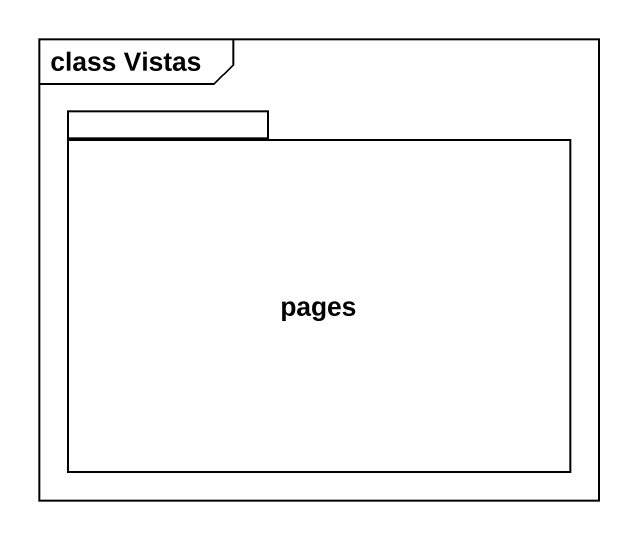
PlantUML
@startuml
mainframe class Vistas
package pages {
}
@enduml
